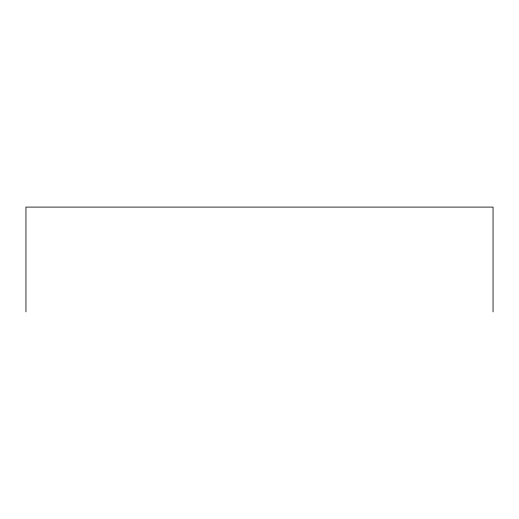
<?xml version="1.0" encoding="UTF-8"?>
<svg xmlns="http://www.w3.org/2000/svg" width="519" height="519" viewBox="0 0 519 519"><rect width="100%" height="100%" fill="white"/><g stroke="black" fill="none" stroke-linecap="round" stroke-linejoin="round"><path stroke-width="0.78" d="M493.05 311.9L493.05 207.1L25.95 207.1L25.95 311.9"/></g></svg>
